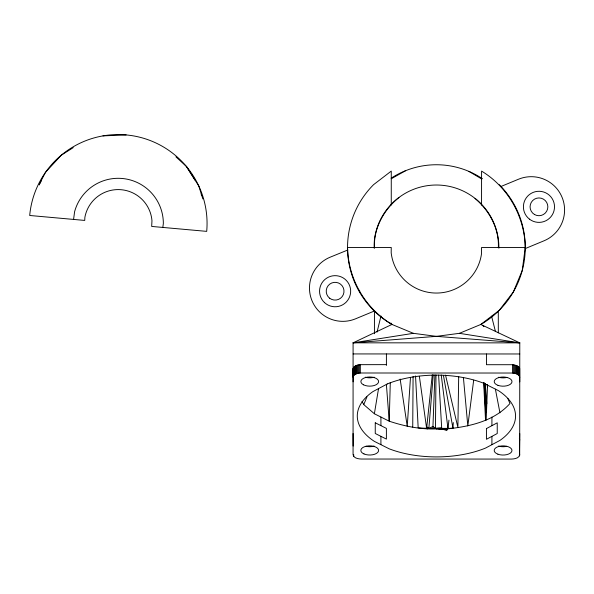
<?xml version="1.0" encoding="UTF-8"?>
<svg xmlns="http://www.w3.org/2000/svg" width="594" height="594" viewBox="0 0 594 594"><rect width="100%" height="100%" fill="white"/><g stroke="black" fill="none" stroke-linecap="round" stroke-linejoin="round"><path stroke-width="0.89" d="M519.683 455.331L519.78 342.864L436.382 336.353L413.387 333.323L391.958 324.443L353.088 342.827L353.066 454.729C353.749 458.316 358.368 458.932 361.39 459.036L511.419 459.073C514.449 458.969 519.059 458.353 519.75 454.774M353.081 377.257C352.019 369.52 352.457 365.087 360.328 364.671L386.404 364.642M353.155 376.7L353.371 367.82M353.697 456.378L353.697 454.529M353.363 376.143L353.72 367.292M353.72 375.608L354.202 375.104L354.202 366.788M354.202 375.104L354.804 374.636L354.804 366.32M354.804 374.636L355.524 374.213L355.524 365.897M355.524 374.213L356.341 373.841L356.341 365.525M356.341 373.841L357.246 373.529L357.246 365.213M357.246 373.529L358.227 373.284L358.227 364.961M358.227 373.284L359.259 373.099L359.259 364.783M359.608 292.129L359.608 290.31M359.259 373.099L360.328 372.995L360.328 364.671M374.435 333.731L374.443 310.989L355.546 318.815A33.323 33.323 0 0 1 312.013 300.764A33.323 33.323 0 0 1 330.064 257.232L347.876 249.97M380.91 444.661L380.91 436.338M380.917 425.646L380.917 417.04M386.404 365.407L386.412 353.942M391.26 205.004L391.268 171.087L373.589 184.652A88.855 88.855 0 0 0 391.958 324.443C365.02 308.175 348.151 278.935 347.542 247.475L391.253 247.483L391.186 252.918A45.538 45.538 0 0 0 481.482 253.957L481.556 247.505L525.259 247.52L522.23 270.515L513.35 291.944L499.22 310.343L480.813 324.458L459.385 333.331L436.382 336.353L353.088 342.827L413.387 333.323M448.953 420.136L447.943 428.838C470.292 426.44 494.408 420.946 509.986 403.475L507.796 398.418M481.563 205.086L481.578 171.109C508.108 187.132 524.695 216.595 525.259 247.52M486.456 353.965L486.449 364.709L512.533 364.709L516.513 365.562L518.659 366.825L519.698 368.414L519.765 381.89M491.906 444.691L491.914 436.367M491.914 425.668L491.914 417.062M519.772 377.301C519.253 374.079 515.243 373.299 512.525 373.032L512.533 364.709M513.595 373.136L513.595 364.82M514.627 373.322L514.627 364.998M515.607 373.567L515.607 365.251M516.513 373.886L516.513 365.562M517.329 374.257L517.329 365.934M518.05 374.68L518.05 366.357M518.651 375.148L518.659 366.825M519.134 375.653L519.141 367.33M519.468 455.888L519.757 433.538M519.483 376.188L519.49 367.864M353.081 381.845L353.155 368.377M412.733 427.101L413.082 376.537M447.572 429.239L437.407 428.942L435.454 428.371L435.996 375M374.45 247.691C373.492 228.148 383.991 209.548 398.945 197.498M498.351 247.512C499.302 228.534 489.204 210.439 475.007 198.374M458.694 376.477L457.877 427.383L445.53 375.111M390.303 382.491L389.204 421.191C404.625 426.306 420.908 429.618 437.184 428.898M432.87 428.371L434.912 374.955M487.57 384.637L486.159 420.129L484.051 382.41M410.469 377.554L407.246 426.388L400.148 379.054M441.773 429.239L442.396 429.314L440.533 429.068L452.932 428.111L453.304 422.579M428.861 428.371L433.234 374.911M432.306 374.755L426.618 428.363L427.279 429.002M473.67 380.219L467.812 425.928L463.439 377.881M73.582 219.424L74.592 211.746A45.151 45.151 0 0 1 163.35 223.426L162.823 227.435M439.159 428.883L439.248 428.371L441.906 428.749L439.159 428.883L441.067 428.371L447.943 428.378L441.238 375.007M386.39 384.333L389.204 421.191L374.376 413.758L378.578 388.379M377.049 332.105L380.977 316.015M40.258 183.227L41.491 180.019M374.376 413.758L363.773 404.596L366.936 396.874M39.301 184.199L45.53 172.297L61.241 155.227L73.233 147.624M447.111 429.076L447.943 428.378M391.268 178.757L405.62 170.686M443.718 429.031L446.042 428.913M500.72 186.59L518.517 179.225A33.323 33.323 0 0 1 562.05 197.267A33.323 33.323 0 0 1 544.007 240.8L525.118 248.626M436.464 428.927L436.842 428.794M426.774 426.863L429.232 428.371L432.944 426.418L435.454 428.371L441.661 427.665M102.97 135.885L126.143 134.927A88.855 88.855 0 0 1 206.705 231.37L151.678 226.433L151.967 220.716A33.88 33.88 0 0 0 84.883 217.307L84.727 220.426L29.7 215.481A88.855 88.855 0 0 1 126.143 134.927M360.328 372.995L512.525 373.032M353.088 342.827L519.78 342.864L480.813 324.458A88.855 88.855 0 0 0 499.25 184.682M353.088 353.935L519.772 353.972M424.844 428.363L439.248 428.371M39.249 184.793L39.642 184.823M446.955 430.219L442.552 429.336L446.911 429.93M435.454 428.371L438.194 428.749M459.385 333.331L519.78 342.864M442.263 428.66L441.067 428.371M468.948 171.414L481.571 178.898M175.943 156.838L186.427 166.469L195.107 180.197M482.692 325.349L483.895 326.693M390.859 323.002L391.958 324.443M186.427 166.469L198.819 186.056L202.836 198.901M362.036 401.433L363.773 404.596M438.766 428.823L438.877 429.21M491.572 316.208L495.403 331.311M519.356 438.253L519.757 440.057M495.396 389.159L499.933 412.793M443.428 375.415L452.932 428.111M201.24 193.8L201.477 195.426M419.364 376.277L426.618 428.363L418.169 427.814L415.54 375.935M487.177 384.637L487.466 387.37M485.276 383.464L486.813 403.749M484.637 383.39L486.486 411.939M438.617 375.096L441.698 428.378M483.679 382.61L485.543 420.455M353.066 433.501L353.133 446.072M498.299 311.048L498.321 332.863M391.208 178.178A82.752 82.752 0 0 1 482.439 178.735M498.878 248.218A62.481 62.481 0 0 0 441.208 185.202A62.481 62.481 0 0 0 374.554 238.625A62.519 62.519 0 0 0 374.272 248.403M374.175 377.212A8.865 4.581 0 0 1 365.31 377.212M506.853 377.442A8.888 4.589 0 0 1 498.648 377.249M506.719 446.332A8.888 4.589 0 0 1 498.529 446.079M374.153 446.094A8.888 4.589 0 0 1 365.949 446.265M375.26 422.809L375.252 433.501L386.39 439.085L386.39 428.385L375.26 422.809M486.434 428.586L486.434 439.285L497.237 433.531L497.237 422.831L486.434 428.586M387.295 383.947L372.906 391.609A79.136 40.889 0 0 0 374.369 441.379L389.196 448.819A79.136 40.889 0 0 0 485.536 448.076L499.925 440.421A79.136 40.889 0 0 0 498.463 390.652L483.635 383.212A79.136 40.889 0 0 0 387.295 383.947M363.476 384.801A8.865 4.581 0 0 0 378.304 382.751A8.865 4.581 0 0 0 367.448 377.138A8.865 4.581 0 0 0 363.476 384.801M497.995 385.35A8.888 4.589 0 0 0 511.961 382.009A8.888 4.589 0 0 0 499.368 377.435A8.888 4.589 0 0 0 497.995 385.35M497.883 454.18A8.888 4.589 0 0 0 511.931 450.935A8.888 4.589 0 0 0 499.465 446.272A8.888 4.589 0 0 0 497.883 454.18M363.996 453.942A8.888 4.589 0 0 0 378.475 451.247A8.888 4.589 0 0 0 366.706 446.116A8.888 4.589 0 0 0 363.996 453.942M329.7 298.255A8.888 8.888 0 0 0 343.919 292.374A8.888 8.888 0 0 0 331.712 282.996A8.888 8.888 0 0 0 329.7 298.255M534.518 214.523A8.888 8.888 0 0 0 547.846 206.831A8.888 8.888 0 0 0 534.518 199.131A8.888 8.888 0 0 0 534.518 214.523M529.469 219.149A15.548 15.548 0 0 0 554.373 208.888A15.548 15.548 0 0 0 533.041 192.449A15.548 15.548 0 0 0 529.469 219.149M324.591 302.665A15.548 15.548 0 0 0 350.289 294.594A15.548 15.548 0 0 0 330.45 276.373A15.548 15.548 0 0 0 324.591 302.665"/></g></svg>
